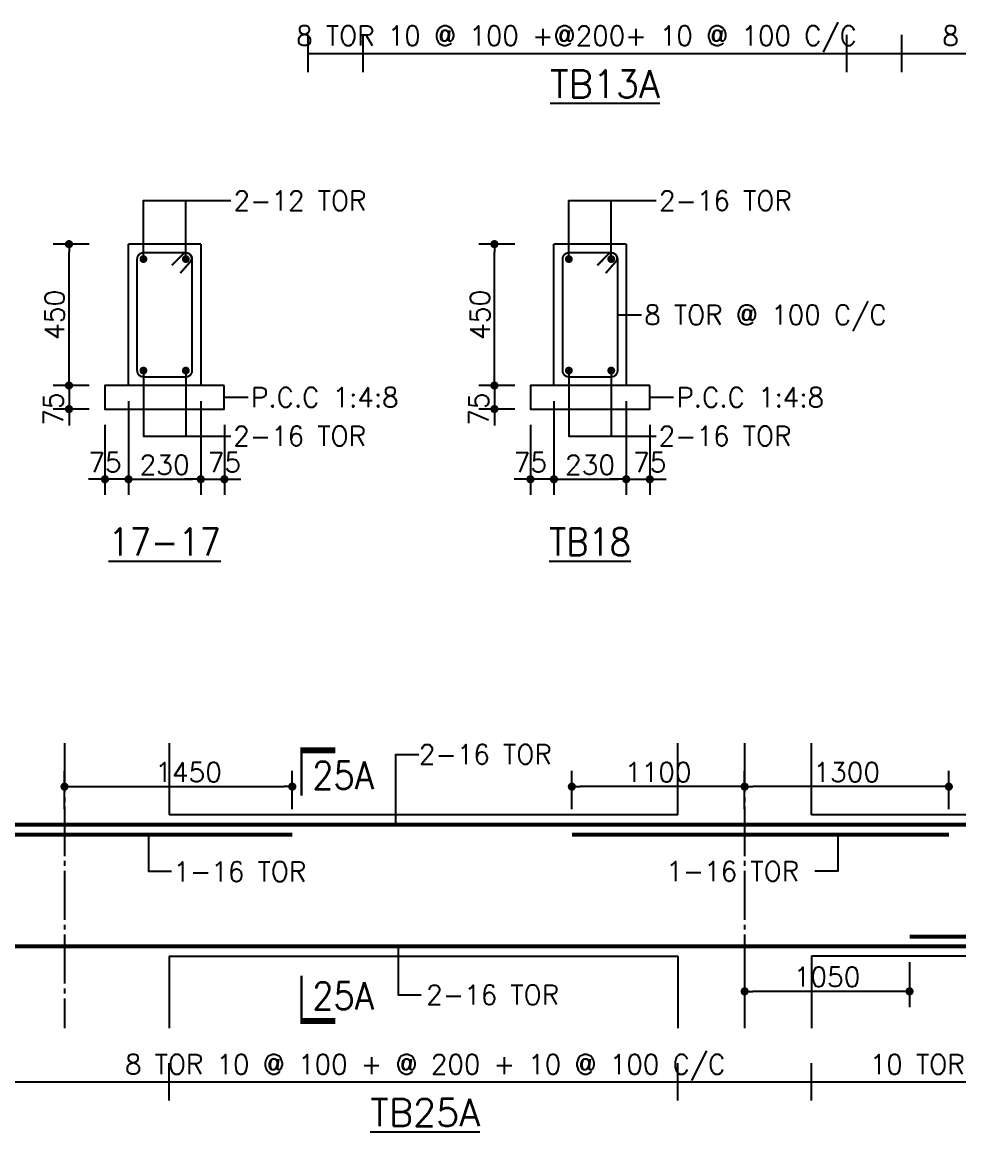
# Model space of a CAD drawing. Extents: x -200722 to 834823, y -494970 to 88783.
# Drawn here: x 269703 to 281629, y -396005 to -381876 of the extents above; entities that cross this region are included whole.
import ezdxf
from ezdxf.enums import TextEntityAlignment as Align

# ---------------------------------------------------------------- set-up
doc = ezdxf.new("R2010")
doc.units = 0
doc.header["$LTSCALE"] = 100
doc.header["$MEASUREMENT"] = 0
doc.header["$PDMODE"] = 34
doc.linetypes.add('CL', pattern=[3.25, 2.5, -0.25, 0.25, -0.25])
doc.layers.get('0').update_dxf_attribs({"linetype": 'CONTINUOUS'})
doc.layers.get('DEFPOINTS').update_dxf_attribs({"linetype": 'CONTINUOUS'})
for name, color, linetype in [('ARO', 7, 'CONTINUOUS'), ('B_NO', 3, 'CONTINUOUS'), ('BEAM', 4, 'CONTINUOUS'), ('CL', 8, 'CL'), ('FOOTING DIM', 4, 'CONTINUOUS'), ('STEEL', 6, 'CONTINUOUS'), ('TEXT', 2, 'CONTINUOUS')]:
    doc.layers.add(name, color=color, linetype=linetype)
doc.styles.add('ROMANS', font='romans.shx')
doc.styles.get("Standard").update_dxf_attribs({"font": 'simplex.shx'})
doc.dimstyles.new('STANDARD$0', dxfattribs={"dimtxt": 2.5, "dimasz": 2.5, "dimexe": 2, "dimexo": 0.7, "dimgap": 0.9, "dimtad": 1, "dimdec": 0, "dimdsep": 46, "dimtxsty": 'ROMANS', "dimcen": 0.09, "dimclrd": 4, "dimclre": 4, "dimclrt": 3, "dimadec": 0, "dimazin": 0, "dimtfac": 1, "dimtdec": 0, "dimtmove": 0, "dimatfit": 3, "dimfxl": 1, "dimtolj": 1, "dimtzin": 0, "dimarcsym": 0})

# ---------------------------------------------------------------- blocks, each defined once
blk = doc.blocks.new('DOT')
at = {"color": 0, "linetype": 'ByBlock'}
blk.add_line((-0.5, 0), (-1, 0), dxfattribs=at)
at = {"color": 0, "linetype": 'ByBlock', "const_width": 0.5}
blk.add_lwpolyline([(-0.25, 0, 1), (0.25, 0, 1)], format="xyb", close=True, dxfattribs=at)
blk = doc.blocks.new('*D1517')
at = {"layer": 'BEAM', "color": 0, "lineweight": -2, "transparency": 16777216}
for p, q in [((271057, -386702), (271057, -387896)), ((271977, -386702), (271977, -387896)), ((271161, -387696), (271873, -387696))]:
    blk.add_line(p, q, dxfattribs=at)
at = {"layer": 'DEFPOINTS', "color": 0, "lineweight": -3, "transparency": 16777216}
for p in [(271057, -386502), (271977, -386502), (271977, -387696)]:
    blk.add_point(p, dxfattribs=at)
at = {"layer": 'BEAM', "color": 0, "lineweight": -2, "transparency": 16777216, "xscale": 104, "yscale": 104, "zscale": 104, "rotation": 180}
blk.add_blockref('DOT', (271057, -387696), dxfattribs=at)
at = {"layer": 'BEAM', "color": 0, "lineweight": -2, "transparency": 16777216, "xscale": 104, "yscale": 104, "zscale": 104}
blk.add_blockref('DOT', (271977, -387696), dxfattribs=at)
at = {"layer": 'BEAM', "color": 0, "transparency": 16777216, "insert": (271517, -387512), "char_height": 248, "attachment_point": 5}
blk.add_mtext('\\A1;230', dxfattribs=at)
blk = doc.blocks.new('_DOT')
at = {"color": 0, "linetype": 'ByBlock'}
blk.add_line((-0.5, 0), (-1, 0), dxfattribs=at)
at = {"color": 0, "linetype": 'ByBlock', "const_width": 0.5}
blk.add_lwpolyline([(-0.25, 0, 1), (0.25, 0, 1)], format="xyb", close=True, dxfattribs=at)
blk = doc.blocks.new('*D1518')
at = {"layer": 'BEAM', "color": 0, "lineweight": -2, "transparency": 16777216}
for p, q in [((270557, -384702), (270099, -384702)), ((270299, -386398), (270299, -384806)), ((270557, -386502), (270099, -386502))]:
    blk.add_line(p, q, dxfattribs=at)
at = {"layer": 'DEFPOINTS', "color": 0, "lineweight": -3, "transparency": 16777216}
for p in [(270299, -384702), (270757, -384702), (270757, -386502)]:
    blk.add_point(p, dxfattribs=at)
at = {"layer": 'BEAM', "color": 0, "lineweight": -2, "transparency": 16777216, "xscale": 104, "yscale": 104, "zscale": 104}
for p, rotation in [((270299, -384702), 90), ((270299, -386502), 270)]:
    blk.add_blockref('DOT', p, dxfattribs=dict(at, rotation=rotation))
at = {"layer": 'BEAM', "color": 0, "transparency": 16777216, "insert": (270115, -385602), "char_height": 248, "attachment_point": 5, "rotation": 90}
blk.add_mtext('\\A1;450', dxfattribs=at)
blk = doc.blocks.new('*D1520')
at = {"layer": 'BEAM', "color": 0, "lineweight": -2, "transparency": 16777216}
for p, q in [((271977, -387002), (271977, -387896)), ((272277, -387002), (272277, -387896)), ((271873, -387696), (271769, -387696)), ((271977, -387696), (272277, -387696)), ((272381, -387696), (272485, -387696))]:
    blk.add_line(p, q, dxfattribs=at)
at = {"layer": 'DEFPOINTS', "color": 0, "lineweight": -3, "transparency": 16777216}
for p in [(271977, -386802), (272277, -386802), (272277, -387696)]:
    blk.add_point(p, dxfattribs=at)
at = {"layer": 'BEAM', "color": 0, "lineweight": -2, "transparency": 16777216, "xscale": 104, "yscale": 104, "zscale": 104}
blk.add_blockref('DOT', (271977, -387696), dxfattribs=at)
at = {"layer": 'BEAM', "color": 0, "lineweight": -2, "transparency": 16777216, "xscale": 104, "yscale": 104, "zscale": 104, "rotation": 180}
blk.add_blockref('DOT', (272277, -387696), dxfattribs=at)
at = {"layer": 'BEAM', "color": 0, "transparency": 16777216, "insert": (272277, -387480), "char_height": 248, "attachment_point": 5}
blk.add_mtext('\\A1;75', dxfattribs=at)
blk = doc.blocks.new('*D1521')
at = {"layer": 'BEAM', "color": 0, "lineweight": -2, "transparency": 16777216}
for p, q in [((270757, -387002), (270757, -387896)), ((271057, -387002), (271057, -387896)), ((270653, -387696), (270549, -387696)), ((271057, -387696), (270757, -387696)), ((271161, -387696), (271265, -387696))]:
    blk.add_line(p, q, dxfattribs=at)
at = {"layer": 'DEFPOINTS', "color": 0, "lineweight": -3, "transparency": 16777216}
for p in [(270757, -386802), (271057, -386802), (270757, -387696)]:
    blk.add_point(p, dxfattribs=at)
at = {"layer": 'BEAM', "color": 0, "lineweight": -2, "transparency": 16777216, "xscale": 104, "yscale": 104, "zscale": 104}
blk.add_blockref('DOT', (270757, -387696), dxfattribs=at)
at = {"layer": 'BEAM', "color": 0, "lineweight": -2, "transparency": 16777216, "xscale": 104, "yscale": 104, "zscale": 104, "rotation": 180}
blk.add_blockref('DOT', (271057, -387696), dxfattribs=at)
at = {"layer": 'BEAM', "color": 0, "transparency": 16777216, "insert": (270757, -387480), "char_height": 248, "attachment_point": 5}
blk.add_mtext('\\A1;75', dxfattribs=at)
blk = doc.blocks.new('*D1522')
at = {"layer": 'BEAM', "color": 0, "lineweight": -2, "transparency": 16777216}
for p, q in [((270299, -386398), (270299, -386294)), ((270557, -386502), (270099, -386502)), ((270299, -386502), (270299, -386802)), ((270557, -386802), (270099, -386802)), ((270299, -386906), (270299, -387010))]:
    blk.add_line(p, q, dxfattribs=at)
at = {"layer": 'DEFPOINTS', "color": 0, "lineweight": -3, "transparency": 16777216}
for p in [(270757, -386502), (270299, -386802), (270757, -386802)]:
    blk.add_point(p, dxfattribs=at)
at = {"layer": 'BEAM', "color": 0, "lineweight": -2, "transparency": 16777216, "xscale": 104, "yscale": 104, "zscale": 104}
for p, rotation in [((270299, -386502), 270), ((270299, -386802), 90)]:
    blk.add_blockref('DOT', p, dxfattribs=dict(at, rotation=rotation))
at = {"layer": 'BEAM', "color": 0, "transparency": 16777216, "insert": (270099, -386802), "char_height": 248, "attachment_point": 5, "rotation": 90}
blk.add_mtext('\\A1;75', dxfattribs=at)
blk = doc.blocks.new('*D1523')
at = {"layer": 'BEAM', "color": 0, "lineweight": -2, "transparency": 16777216}
for p, q in [((276474, -386702), (276474, -387896)), ((277394, -386702), (277394, -387896)), ((276578, -387696), (277290, -387696))]:
    blk.add_line(p, q, dxfattribs=at)
at = {"layer": 'DEFPOINTS', "color": 0, "lineweight": -3, "transparency": 16777216}
for p in [(276474, -386502), (277394, -386502), (277394, -387696)]:
    blk.add_point(p, dxfattribs=at)
at = {"layer": 'BEAM', "color": 0, "lineweight": -2, "transparency": 16777216, "xscale": 104, "yscale": 104, "zscale": 104, "rotation": 180}
blk.add_blockref('DOT', (276474, -387696), dxfattribs=at)
at = {"layer": 'BEAM', "color": 0, "lineweight": -2, "transparency": 16777216, "xscale": 104, "yscale": 104, "zscale": 104}
blk.add_blockref('DOT', (277394, -387696), dxfattribs=at)
at = {"layer": 'BEAM', "color": 0, "transparency": 16777216, "insert": (276934, -387512), "char_height": 248, "attachment_point": 5}
blk.add_mtext('\\A1;230', dxfattribs=at)
blk = doc.blocks.new('*D1524')
at = {"layer": 'BEAM', "color": 0, "lineweight": -2, "transparency": 16777216}
for p, q in [((275974, -384702), (275516, -384702)), ((275716, -386398), (275716, -384806)), ((275974, -386502), (275516, -386502))]:
    blk.add_line(p, q, dxfattribs=at)
at = {"layer": 'DEFPOINTS', "color": 0, "lineweight": -3, "transparency": 16777216}
for p in [(275716, -384702), (276174, -384702), (276174, -386502)]:
    blk.add_point(p, dxfattribs=at)
at = {"layer": 'BEAM', "color": 0, "lineweight": -2, "transparency": 16777216, "xscale": 104, "yscale": 104, "zscale": 104}
for p, rotation in [((275716, -384702), 90), ((275716, -386502), 270)]:
    blk.add_blockref('DOT', p, dxfattribs=dict(at, rotation=rotation))
at = {"layer": 'BEAM', "color": 0, "transparency": 16777216, "insert": (275532, -385602), "char_height": 248, "attachment_point": 5, "rotation": 90}
blk.add_mtext('\\A1;450', dxfattribs=at)
blk = doc.blocks.new('*D1525')
at = {"layer": 'BEAM', "color": 0, "lineweight": -2, "transparency": 16777216}
for p, q in [((277394, -387002), (277394, -387896)), ((277694, -387002), (277694, -387896)), ((277290, -387696), (277186, -387696)), ((277394, -387696), (277694, -387696)), ((277798, -387696), (277902, -387696))]:
    blk.add_line(p, q, dxfattribs=at)
at = {"layer": 'DEFPOINTS', "color": 0, "lineweight": -3, "transparency": 16777216}
for p in [(277394, -386802), (277694, -386802), (277694, -387696)]:
    blk.add_point(p, dxfattribs=at)
at = {"layer": 'BEAM', "color": 0, "lineweight": -2, "transparency": 16777216, "xscale": 104, "yscale": 104, "zscale": 104}
blk.add_blockref('DOT', (277394, -387696), dxfattribs=at)
at = {"layer": 'BEAM', "color": 0, "lineweight": -2, "transparency": 16777216, "xscale": 104, "yscale": 104, "zscale": 104, "rotation": 180}
blk.add_blockref('DOT', (277694, -387696), dxfattribs=at)
at = {"layer": 'BEAM', "color": 0, "transparency": 16777216, "insert": (277694, -387480), "char_height": 248, "attachment_point": 5}
blk.add_mtext('\\A1;75', dxfattribs=at)
blk = doc.blocks.new('*D1526')
at = {"layer": 'BEAM', "color": 0, "lineweight": -2, "transparency": 16777216}
for p, q in [((276174, -387002), (276174, -387896)), ((276474, -387002), (276474, -387896)), ((276070, -387696), (275966, -387696)), ((276474, -387696), (276174, -387696)), ((276578, -387696), (276682, -387696))]:
    blk.add_line(p, q, dxfattribs=at)
at = {"layer": 'DEFPOINTS', "color": 0, "lineweight": -3, "transparency": 16777216}
for p in [(276174, -386802), (276474, -386802), (276174, -387696)]:
    blk.add_point(p, dxfattribs=at)
at = {"layer": 'BEAM', "color": 0, "lineweight": -2, "transparency": 16777216, "xscale": 104, "yscale": 104, "zscale": 104}
blk.add_blockref('DOT', (276174, -387696), dxfattribs=at)
at = {"layer": 'BEAM', "color": 0, "lineweight": -2, "transparency": 16777216, "xscale": 104, "yscale": 104, "zscale": 104, "rotation": 180}
blk.add_blockref('DOT', (276474, -387696), dxfattribs=at)
at = {"layer": 'BEAM', "color": 0, "transparency": 16777216, "insert": (276174, -387480), "char_height": 248, "attachment_point": 5}
blk.add_mtext('\\A1;75', dxfattribs=at)
blk = doc.blocks.new('*D1527')
at = {"layer": 'BEAM', "color": 0, "lineweight": -2, "transparency": 16777216}
for p, q in [((275716, -386398), (275716, -386294)), ((275974, -386502), (275516, -386502)), ((275716, -386502), (275716, -386802)), ((275974, -386802), (275516, -386802)), ((275716, -386906), (275716, -387010))]:
    blk.add_line(p, q, dxfattribs=at)
at = {"layer": 'DEFPOINTS', "color": 0, "lineweight": -3, "transparency": 16777216}
for p in [(276174, -386502), (275716, -386802), (276174, -386802)]:
    blk.add_point(p, dxfattribs=at)
at = {"layer": 'BEAM', "color": 0, "lineweight": -2, "transparency": 16777216, "xscale": 104, "yscale": 104, "zscale": 104}
for p, rotation in [((275716, -386502), 270), ((275716, -386802), 90)]:
    blk.add_blockref('DOT', p, dxfattribs=dict(at, rotation=rotation))
at = {"layer": 'BEAM', "color": 0, "transparency": 16777216, "insert": (275516, -386802), "char_height": 248, "attachment_point": 5, "rotation": 90}
blk.add_mtext('\\A1;75', dxfattribs=at)
blk = doc.blocks.new('*D1561')
at = {"layer": 'BEAM', "color": 0, "lineweight": -2, "transparency": 16777216}
for p, q in [((276702, -391895), (276702, -391410)), ((278902, -391895), (278902, -391410)), ((278798, -391610), (276806, -391610))]:
    blk.add_line(p, q, dxfattribs=at)
at = {"layer": 'DEFPOINTS', "color": 0, "lineweight": -3, "transparency": 16777216}
for p in [(276702, -391610), (276702, -392095), (278902, -392095)]:
    blk.add_point(p, dxfattribs=at)
at = {"layer": 'BEAM', "color": 0, "lineweight": -2, "transparency": 16777216, "xscale": 104, "yscale": 104, "zscale": 104, "rotation": 180}
blk.add_blockref('DOT', (276702, -391610), dxfattribs=at)
at = {"layer": 'BEAM', "color": 0, "lineweight": -2, "transparency": 16777216, "xscale": 104, "yscale": 104, "zscale": 104}
blk.add_blockref('DOT', (278902, -391610), dxfattribs=at)
at = {"layer": 'BEAM', "color": 0, "transparency": 16777216, "insert": (277802, -391426), "char_height": 248, "attachment_point": 5}
blk.add_mtext('\\A1;1100', dxfattribs=at)
blk = doc.blocks.new('*D1937')
at = {"layer": 'BEAM', "color": 0, "lineweight": -2, "transparency": 16777216}
for p, q in [((278902, -391895), (278902, -391410)), ((281502, -391895), (281502, -391410)), ((281398, -391610), (279006, -391610))]:
    blk.add_line(p, q, dxfattribs=at)
at = {"layer": 'DEFPOINTS', "color": 0, "lineweight": -3, "transparency": 16777216}
for p in [(278902, -391610), (278902, -392095), (281502, -392095)]:
    blk.add_point(p, dxfattribs=at)
at = {"layer": 'BEAM', "color": 0, "lineweight": -2, "transparency": 16777216, "xscale": 104, "yscale": 104, "zscale": 104, "rotation": 180}
blk.add_blockref('DOT', (278902, -391610), dxfattribs=at)
at = {"layer": 'BEAM', "color": 0, "lineweight": -2, "transparency": 16777216, "xscale": 104, "yscale": 104, "zscale": 104}
blk.add_blockref('DOT', (281502, -391610), dxfattribs=at)
at = {"layer": 'BEAM', "color": 0, "transparency": 16777216, "insert": (280202, -391426), "char_height": 248, "attachment_point": 5}
blk.add_mtext('\\A1;1300', dxfattribs=at)
blk = doc.blocks.new('*D1938')
at = {"layer": 'BEAM', "color": 0, "lineweight": -2, "transparency": 16777216}
for p, q in [((278902, -393845), (278902, -394417)), ((281002, -393845), (281002, -394417)), ((280898, -394217), (279006, -394217))]:
    blk.add_line(p, q, dxfattribs=at)
at = {"layer": 'DEFPOINTS', "color": 0, "lineweight": -3, "transparency": 16777216}
for p in [(278902, -393645), (281002, -393645), (278902, -394217)]:
    blk.add_point(p, dxfattribs=at)
at = {"layer": 'BEAM', "color": 0, "lineweight": -2, "transparency": 16777216, "xscale": 104, "yscale": 104, "zscale": 104, "rotation": 180}
blk.add_blockref('DOT', (278902, -394217), dxfattribs=at)
at = {"layer": 'BEAM', "color": 0, "lineweight": -2, "transparency": 16777216, "xscale": 104, "yscale": 104, "zscale": 104}
blk.add_blockref('DOT', (281002, -394217), dxfattribs=at)
at = {"layer": 'BEAM', "color": 0, "transparency": 16777216, "insert": (279952, -394033), "char_height": 248, "attachment_point": 5}
blk.add_mtext('\\A1;1050', dxfattribs=at)
blk = doc.blocks.new('*D1940')
at = {"layer": 'BEAM', "color": 0, "lineweight": -2, "transparency": 16777216}
for p, q in [((270242, -391895), (270242, -391410)), ((273142, -391895), (273142, -391410)), ((270346, -391610), (273038, -391610))]:
    blk.add_line(p, q, dxfattribs=at)
at = {"layer": 'DEFPOINTS', "color": 0, "lineweight": -3, "transparency": 16777216}
for p in [(273142, -391610), (270242, -392095), (273142, -392095)]:
    blk.add_point(p, dxfattribs=at)
at = {"layer": 'BEAM', "color": 0, "lineweight": -2, "transparency": 16777216, "xscale": 104, "yscale": 104, "zscale": 104, "rotation": 180}
blk.add_blockref('DOT', (270242, -391610), dxfattribs=at)
at = {"layer": 'BEAM', "color": 0, "lineweight": -2, "transparency": 16777216, "xscale": 104, "yscale": 104, "zscale": 104}
blk.add_blockref('DOT', (273142, -391610), dxfattribs=at)
at = {"layer": 'BEAM', "color": 0, "transparency": 16777216, "insert": (271822, -391426), "char_height": 248, "attachment_point": 5}
blk.add_mtext('\\A1;1450', dxfattribs=at)

msp = doc.modelspace()

# ---------------------------------------------------------------- linework, layer by layer
at = {"layer": 'ARO', "color": 18, "true_color": 0x000000}
for points, elevation in [([(274461.5, -392095.2), (274461.5, -391199.2), (274754.6, -391199.2)], -1101.5), ([(271312.7, -392220.2), (271312.7, -392687.1), (271605.8, -392687.1)], -1101.5), ([(280089.6, -392220.2), (280089.6, -392687.1), (279796.6, -392687.1)], 0), ([(274490.2, -393645.2), (274490.2, -394261), (274783.3, -394261)], -1101.5)]:
    msp.add_lwpolyline(points, dxfattribs=dict(at, elevation=elevation))
at = {"layer": 'B_NO', "color": 7, "elevation": -1101.5}
for points in [[(273261, -391723.1, 30, 30, 0), (273261, -391146.6, 75, 75, 0), (273688.5, -391146.6, 75, 75, 0)], [(273261, -394017.3, 30, 30, 0), (273261, -394593.8, 75, 75, 0), (273688.5, -394593.8, 75, 75, 0)]]:
    msp.add_lwpolyline(points, format="xyseb", dxfattribs=at)
at = {"layer": 'BEAM', "color": 18, "linetype": 'ByBlock', "true_color": 0x000000}
for p, q in [((273343.7, -382510.8), (273343.7, -382035.5)), ((274043.7, -382510.8), (274043.7, -382035.5)), ((280203.7, -382510.8, 0), (280203.7, -382035.5, 0)), ((280903.7, -382510.8), (280903.7, -382035.5)), ((273343.7, -382273.1), (297805.7, -382273.1)), ((271572.3, -391055.8, 62.1), (271572.3, -391970.2, 62.1)), ((278052.3, -391970.2), (278052.3, -391055.8)), ((279752.3, -391970.2), (279752.3, -391055.8)), ((289582.3, -391970.2), (279752.3, -391970.2)), ((271572.3, -393770.2, 0), (278052.3, -393770.2)), ((271572.3, -393770.2, 0), (271572.3, -394684.6, 0)), ((278052.3, -393770.2), (278052.3, -394684.6)), ((279752.3, -393770.2), (279752.3, -394684.6)), ((289582.3, -393770.2), (279752.3, -393770.2)), ((271572.3, -395607.8), (271572.3, -395132.6)), ((278052.3, -395607.8), (278052.3, -395132.6)), ((279752.3, -395607.8), (279752.3, -395132.6)), ((268912.3, -395370.2), (289582.3, -395370.2))]:
    msp.add_line(p, q, dxfattribs=at)
at = {"layer": 'BEAM', "color": 18, "true_color": 0x000000}
for p, q in [((271976.6, -384701.9, 0), (271056.6, -384701.9, 0)), ((271056.6, -386501.9, 0), (271056.6, -384701.9, 0)), ((271976.6, -384701.9, 0), (271976.6, -386501.9, 0)), ((277393.6, -384701.9, 0), (276473.6, -384701.9, 0)), ((276473.6, -386501.9, 0), (276473.6, -384701.9, 0)), ((277393.6, -384701.9, 0), (277393.6, -386501.9, 0)), ((271976.6, -386501.9, 0), (271056.6, -386501.9, 0)), ((277393.6, -386501.9, 0), (276473.6, -386501.9, 0))]:
    msp.add_line(p, q, dxfattribs=at)
at = {"layer": 'BEAM', "color": 18, "true_color": 0x000000, "elevation": 0}
for points in [[(271976.6, -385301.9), (271976.6, -386501.9)], [(277393.6, -385301.9), (277393.6, -386501.9)]]:
    msp.add_lwpolyline(points, dxfattribs=at)
for points in [[(272276.6, -386501.9), (270756.6, -386501.9), (270756.6, -386801.9), (272276.6, -386801.9)], [(277693.6, -386501.9), (276173.6, -386501.9), (276173.6, -386801.9), (277693.6, -386801.9)]]:
    msp.add_lwpolyline(points, close=True, dxfattribs=at)
at = {"layer": 'CL', "color": 18, "linetype": 'CL', "lineweight": -3, "ltscale": 2.5, "true_color": 0x000000}
for p, q in [((270242.3, -391055.8, -5.4), (270242.3, -394684.6, -5.4)), ((278902.3, -391055.8), (278902.3, -394684.6))]:
    msp.add_line(p, q, dxfattribs=at)
at = {"layer": 'FOOTING DIM', "color": 18, "true_color": 0x000000}
msp.add_line((278052.3, -391970.2, 0.2), (271572.3, -391970.2), dxfattribs=at)
at = {"layer": 'STEEL', "color": 18, "true_color": 0x000000, "elevation": 0}
for points, const_width in [([(271246.6, -384811.9), (271786.6, -384811.9, -0.4142136), (271866.6, -384891.9), (271866.6, -386311.9, -0.4142136), (271786.6, -386391.9), (271246.6, -386391.9, -0.4142136), (271166.6, -386311.9), (271166.6, -384891.9, -0.4142136)], 25.4), ([(271221.6, -384891.9, 1), (271271.6, -384891.9, 1)], 50), ([(271761.6, -384891.9, 1), (271811.6, -384891.9, 1)], 50), ([(276663.6, -384811.9), (277203.6, -384811.9, -0.4142136), (277283.6, -384891.9), (277283.6, -386311.9, -0.4142136), (277203.6, -386391.9), (276663.6, -386391.9, -0.4142136), (276583.6, -386311.9), (276583.6, -384891.9, -0.4142136)], 25.4), ([(276638.6, -384891.9, 1), (276688.6, -384891.9, 1)], 50), ([(277178.6, -384891.9, 1), (277228.6, -384891.9, 1)], 50), ([(271221.6, -386311.9, -1), (271271.6, -386311.9, -1)], 50), ([(271761.6, -386311.9, -1), (271811.6, -386311.9, -1)], 50), ([(276638.6, -386311.9, -1), (276688.6, -386311.9, -1)], 50), ([(277178.6, -386311.9, -1), (277228.6, -386311.9, -1)], 50)]:
    msp.add_lwpolyline(points, format="xyb", close=True, dxfattribs=dict(at, const_width=const_width))
at = {"layer": 'STEEL', "color": 18, "true_color": 0x000000}
for points, const_width, elevation in [([(271608, -384972.9), (271748.4, -384831.1, -0.9245164), (271842.7, -384926.8), (271715.4, -385071.8, -122.114008)], 25, 0), ([(277025.1, -384972.9), (277165.5, -384831.1, -0.9245164), (277259.7, -384926.8), (277132.4, -385071.8, -122.114008)], 25, 0), ([(289325.5, -393426.1), (289325.5, -392196.8, 0.4142136), (289223.9, -392095.2), (269267.3, -392095.2, 0.4142136), (269167.3, -392195.2), (269167.3, -393426.1)], 50.8, -1101.5), ([(269042.3, -392366.9), (269042.3, -393543.6, 0.4142136), (269143.9, -393645.2), (289348.9, -393645.2, 0.4142136), (289450.5, -393543.6), (289450.5, -392366.9)], 50.8, -1101.5)]:
    msp.add_lwpolyline(points, format="xyb", dxfattribs=dict(at, const_width=const_width, elevation=elevation))
at = {"layer": 'STEEL', "color": 3, "const_width": 50.8, "elevation": -1101.5}
msp.add_lwpolyline([(269328.8, -393426.1), (269328.8, -392321.8, -0.4142136), (269430.4, -392220.2), (273142.3, -392220.2)], format="xyb", dxfattribs=at)
at = {"layer": 'STEEL', "color": 3, "const_width": 50.8}
for points in [[(281502.3, -392220.2), (276702.3, -392220.2)], [(287252.3, -393520.2), (281002.3, -393520.2)]]:
    msp.add_lwpolyline(points, dxfattribs=at)
at = {"layer": 'TEXT', "color": 18, "true_color": 0x000000, "elevation": 0}
for points in [[(271246.6, -384891.9), (271246.6, -384148.2), (272358.2, -384148.2)], [(271786.6, -384891.9), (271786.6, -384148.2)], [(276663.6, -384891.9), (276663.6, -384148.2), (277775.2, -384148.2)], [(277203.6, -384891.9), (277203.6, -384148.2)], [(277283.6, -385601.9), (277587.1, -385601.9)], [(271246.6, -386311.9), (271246.6, -387145.2), (272358.2, -387145.2)], [(271786.6, -386311.9), (271786.6, -387145.2)], [(276663.6, -386311.9), (276663.6, -387145.2), (277775.2, -387145.2)], [(277203.6, -386311.9), (277203.6, -387145.2)], [(272276.6, -386651.9), (272580.1, -386651.9)], [(277693.6, -386651.9), (277997.1, -386651.9)]]:
    msp.add_lwpolyline(points, dxfattribs=at)

# ---------------------------------------------------------------- texts
at = {"layer": 'B_NO', "color": 18, "true_color": 0x000000}
for s, height, width, p in [('8 TOR 10 @ 100 +@200+ 10 @ 100 C/C', 250, 0.98, (276762, -382066)), ('8 TOR 10 @ 100 +@200+ 10 @ 100 C/C', 250, 0.98, (284989.7, -382066, 0)), ('%%UTB13A', 350, 0.98, (277123.7, -382663.4)), ('%%U17-17', 350, 0.9, (271516.6, -388492.2, 0)), ('%%UTB18', 350, 0.9, (276933.6, -388492.2, 0)), ('8 TOR 10 @ 100 + @ 200 + 10 @ 100 C/C', 250, 0.98, (274833.8, -395163.1, -7446.6)), ('10 TOR 10 @ 100 + @ 150 + 10 @ 100 C/C', 250, 0.98, (284422.8, -395163.1, -260.6)), ('%%UTB25A', 350, 0.98, (274833.8, -395760.4, -7446.6))]:
    msp.add_text(s, height=height, dxfattribs=dict(at, width=width)).set_placement(p, align=Align.MIDDLE)
at = {"layer": 'B_NO', "color": 18, "true_color": 0x000000, "width": 0.9}
for p in [(273396.6, -391467, -1101.5), (273396.6, -394273.4, -1101.5)]:
    msp.add_text('25A', height=350, dxfattribs=at).set_placement(p, align=Align.MIDDLE_LEFT)
at = {"layer": 'TEXT', "color": 18, "true_color": 0x000000, "width": 0.98}
for s, p in [('2-12 TOR', (272394.5, -384148.2, 0)), ('2-16 TOR', (277811.6, -384148.2, 0)), ('8 TOR @ 100 C/C', (277623.5, -385601.9, 0)), ('P.C.C 1:4:8', (272616.5, -386651.9, 0)), ('P.C.C 1:4:8', (278033.5, -386651.9, 0)), ('2-16 TOR', (272389.9, -387145.2, 0)), ('2-16 TOR', (277806.9, -387145.2, 0)), ('2-16 TOR', (274754.6, -391199.2, -1101.5)), ('1-16 TOR', (271628.8, -392691, -1101.5)), ('1-16 TOR', (277904, -392687.1)), ('2-16 TOR', (274848.2, -394261, -1101.5))]:
    msp.add_text(s, height=250, dxfattribs=at).set_placement(p, align=Align.MIDDLE_LEFT)

# ---------------------------------------------------------------- dimensions: what is measured, and where the dimension line sits
at = {"layer": 'BEAM', "color": 18, "true_color": 0x000000}
for base, p1, p2, angle, override, picture, middle in [((270299.2, -384701.9, 0), (270756.6, -386501.9, 0), (270756.6, -384701.9, 0), 90, {"dimscale": 8, "dimtxt": 31, "dimasz": 13, "dimexe": 25, "dimexo": 25, "dimgap": 7.5, "dimdec": 0, "dimlfac": 0.25, "dimzin": 3, "dimtxsty": 'Standard', "dimblk": 'DOT', "dimcen": 3, "dimdle": 4, "dimclrd": 0, "dimclre": 0, "dimclrt": 0, "dimtdec": 0, "dimtmove": 2, "dimldrblk": 'DOT', "dimtzin": 3}, '*D1518', (270115.2, -385601.9, 0)), ((275716.3, -384701.9, 0), (276173.6, -386501.9, 0), (276173.6, -384701.9, 0), 90, {"dimscale": 8, "dimtxt": 31, "dimasz": 13, "dimexe": 25, "dimexo": 25, "dimgap": 7.5, "dimdec": 0, "dimlfac": 0.25, "dimzin": 3, "dimtxsty": 'Standard', "dimblk": 'DOT', "dimcen": 3, "dimdle": 4, "dimclrd": 0, "dimclre": 0, "dimclrt": 0, "dimtdec": 0, "dimtmove": 2, "dimldrblk": 'DOT', "dimtzin": 3}, '*D1524', (275532.3, -385601.9, 0)), ((276702.3, -391609.6), (278902.3, -392095.2), (276702.3, -392095.2), 180, {"dimscale": 8, "dimtxt": 31, "dimasz": 13, "dimexe": 25, "dimexo": 25, "dimgap": 7.5, "dimdec": 0, "dimlfac": 0.5, "dimzin": 3, "dimtxsty": 'Standard', "dimblk": 'DOT', "dimcen": 3, "dimdle": 4, "dimclrd": 0, "dimclre": 0, "dimclrt": 0, "dimtdec": 0, "dimtmove": 2, "dimldrblk": 'DOT', "dimtzin": 3}, '*D1561', (277802.3, -391425.6)), ((278902.3, -391609.6), (281502.3, -392095.2), (278902.3, -392095.2), 180, {"dimscale": 8, "dimtxt": 31, "dimasz": 13, "dimexe": 25, "dimexo": 25, "dimgap": 7.5, "dimdec": 0, "dimlfac": 0.5, "dimzin": 3, "dimtxsty": 'Standard', "dimblk": 'DOT', "dimcen": 3, "dimdle": 4, "dimclrd": 0, "dimclre": 0, "dimclrt": 0, "dimtdec": 0, "dimtmove": 2, "dimldrblk": 'DOT', "dimtzin": 3}, '*D1937', (280202.3, -391425.6)), ((278902.3, -394216.7), (281002.3, -393645.2), (278902.3, -393645.2), 180, {"dimscale": 8, "dimtxt": 31, "dimasz": 13, "dimexe": 25, "dimexo": 25, "dimgap": 7.5, "dimdec": 0, "dimlfac": 0.5, "dimzin": 3, "dimtxsty": 'Standard', "dimblk": 'DOT', "dimcen": 3, "dimdle": 4, "dimclrd": 0, "dimclre": 0, "dimclrt": 0, "dimtdec": 0, "dimtmove": 2, "dimldrblk": 'DOT', "dimtzin": 3}, '*D1938', (279952.3, -394032.7))]:
    dim = msp.add_linear_dim(base=base, p1=p1, p2=p2, angle=angle, dimstyle='STANDARD$0', override=override, dxfattribs=at)
    dim.commit()
    dim.dimension.update_dxf_attribs({"geometry": picture, "text_midpoint": middle})
for base, p1, p2, angle, picture, middle in [((270299.2, -386801.9, 0), (270756.6, -386501.9, 0), (270756.6, -386801.9, 0), 270, '*D1522', (270099.2, -386801.9, 0)), ((275716.3, -386801.9, 0), (276173.6, -386501.9, 0), (276173.6, -386801.9, 0), 270, '*D1527', (275516.3, -386801.9, 0)), ((270756.6, -387695.8, 0), (271056.6, -386801.9, 0), (270756.6, -386801.9, 0), 180, '*D1521', (270756.6, -387480, 0)), ((276173.6, -387695.8, 0), (276473.6, -386801.9, 0), (276173.6, -386801.9, 0), 180, '*D1526', (276173.6, -387480, 0))]:
    dim = msp.add_linear_dim(base=base, p1=p1, p2=p2, angle=angle, dimstyle='STANDARD$0', override={"dimscale": 8, "dimtxt": 31, "dimasz": 13, "dimexe": 25, "dimexo": 25, "dimgap": 7.5, "dimdec": 0, "dimlfac": 0.25, "dimzin": 3, "dimtxsty": 'Standard', "dimblk": 'DOT', "dimcen": 3, "dimdle": 4, "dimclrd": 0, "dimclre": 0, "dimclrt": 0, "dimtdec": 0, "dimtmove": 2, "dimldrblk": 'DOT', "dimtzin": 3}, dxfattribs=at)
    dim.commit()
    dim.dimension.update_dxf_attribs({"geometry": picture, "text_midpoint": middle, "dimtype": 160})
for base, p1, p2, picture, middle in [((271976.6, -387695.8, 0), (271056.6, -386501.9, 0), (271976.6, -386501.9, 0), '*D1517', (271516.6, -387511.8, 0)), ((277393.6, -387695.8, 0), (276473.6, -386501.9, 0), (277393.6, -386501.9, 0), '*D1523', (276933.6, -387511.8, 0))]:
    dim = msp.add_linear_dim(base=base, p1=p1, p2=p2, dimstyle='STANDARD$0', override={"dimscale": 8, "dimtxt": 31, "dimasz": 13, "dimexe": 25, "dimexo": 25, "dimgap": 7.5, "dimdec": 0, "dimlfac": 0.25, "dimzin": 3, "dimtxsty": 'Standard', "dimblk": 'DOT', "dimcen": 3, "dimdle": 4, "dimclrd": 0, "dimclre": 0, "dimclrt": 0, "dimtdec": 0, "dimtmove": 2, "dimldrblk": 'DOT', "dimtzin": 3}, dxfattribs=at)
    dim.commit()
    dim.dimension.update_dxf_attribs({"geometry": picture, "text_midpoint": middle})
for base, p1, p2, override, picture, middle in [((272276.6, -387695.8, 0), (271976.6, -386801.9, 0), (272276.6, -386801.9, 0), {"dimscale": 8, "dimtxt": 31, "dimasz": 13, "dimexe": 25, "dimexo": 25, "dimgap": 7.5, "dimdec": 0, "dimlfac": 0.25, "dimzin": 3, "dimtxsty": 'Standard', "dimblk": 'DOT', "dimcen": 3, "dimdle": 4, "dimclrd": 0, "dimclre": 0, "dimclrt": 0, "dimtdec": 0, "dimtmove": 2, "dimldrblk": 'DOT', "dimtzin": 3}, '*D1520', (272276.6, -387480, 0)), ((277693.6, -387695.8, 0), (277393.6, -386801.9, 0), (277693.6, -386801.9, 0), {"dimscale": 8, "dimtxt": 31, "dimasz": 13, "dimexe": 25, "dimexo": 25, "dimgap": 7.5, "dimdec": 0, "dimlfac": 0.25, "dimzin": 3, "dimtxsty": 'Standard', "dimblk": 'DOT', "dimcen": 3, "dimdle": 4, "dimclrd": 0, "dimclre": 0, "dimclrt": 0, "dimtdec": 0, "dimtmove": 2, "dimldrblk": 'DOT', "dimtzin": 3}, '*D1525', (277693.6, -387480, 0)), ((273142.3, -391609.6, -1101.5), (270242.3, -392095.2, -1101.5), (273142.3, -392095.2, -1101.5), {"dimscale": 8, "dimtxt": 31, "dimasz": 13, "dimexe": 25, "dimexo": 25, "dimgap": 7.5, "dimdec": 0, "dimlfac": 0.5, "dimzin": 3, "dimtxsty": 'Standard', "dimblk": 'DOT', "dimcen": 3, "dimdle": 4, "dimclrd": 0, "dimclre": 0, "dimclrt": 0, "dimtdec": 0, "dimtmove": 2, "dimldrblk": 'DOT', "dimtzin": 3}, '*D1940', (271822.3, -391425.6, -1101.5))]:
    dim = msp.add_linear_dim(base=base, p1=p1, p2=p2, dimstyle='STANDARD$0', override=override, dxfattribs=at)
    dim.commit()
    dim.dimension.update_dxf_attribs({"geometry": picture, "text_midpoint": middle, "dimtype": 160})

doc.saveas('drawing.dxf')
